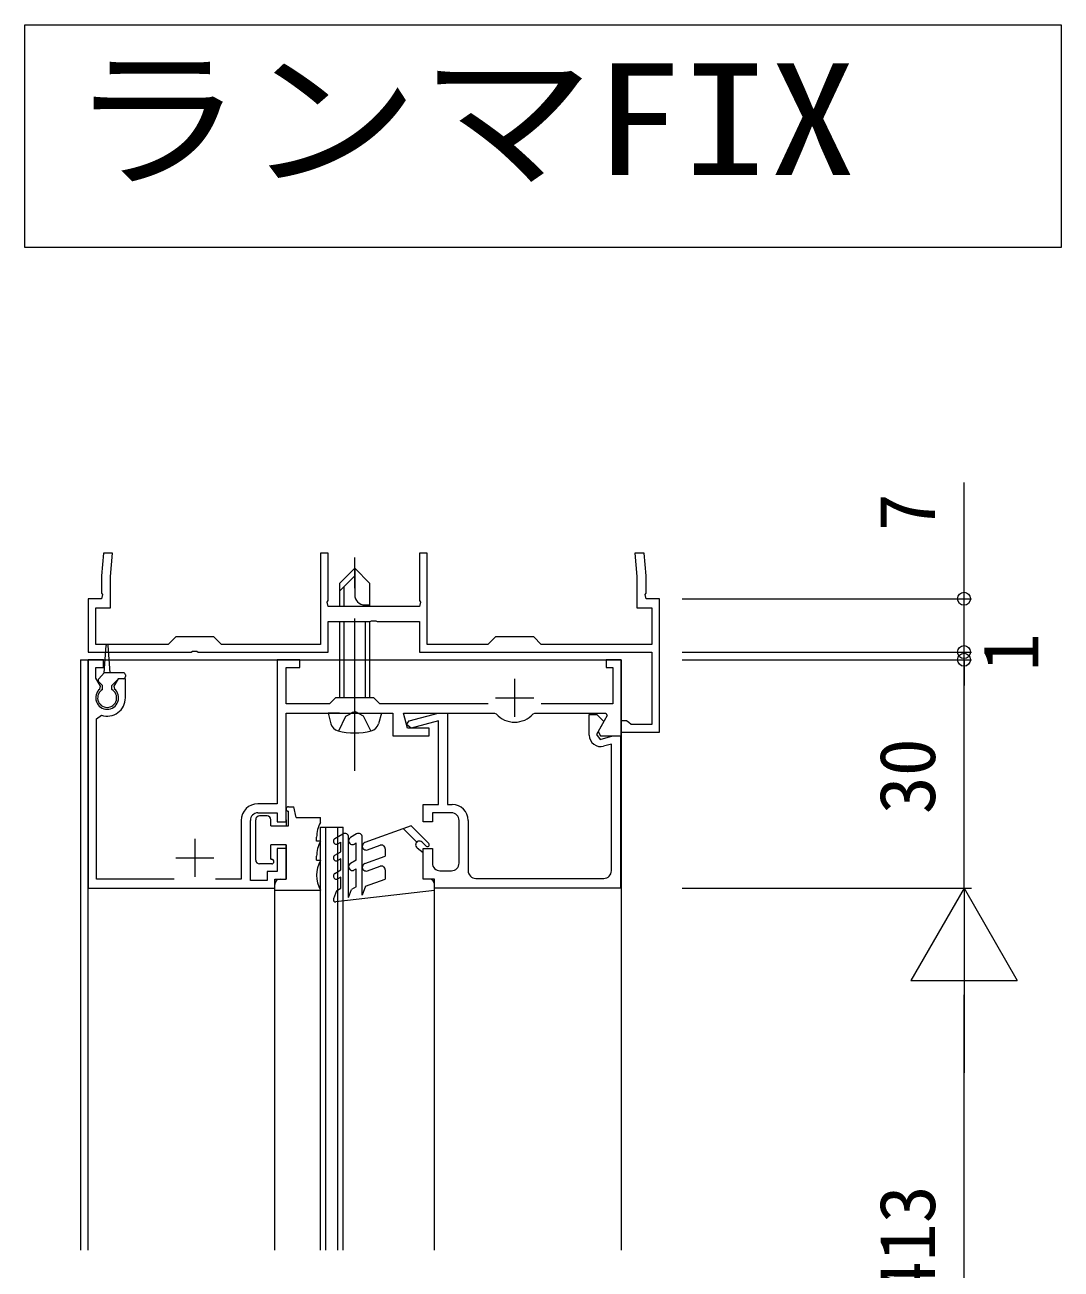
# Model space of a CAD drawing. Units: millimetres, scale not verified. Extents: x -1682 to -296, y -1188 to 1056.
# Drawn here: x -870.8 to -734.8, y -257 to -93.7 of the extents above; entities that cross this region are included whole.
import ezdxf
from ezdxf.enums import TextEntityAlignment as Align

# ---------------------------------------------------------------- set-up
doc = ezdxf.new("R2010")
doc.units = ezdxf.units.MM
doc.header["$LTSCALE"] = 4
doc.linetypes.add('CHAIN1', pattern=[8, 5, -1, 1, -1])
doc.linetypes.add('DASHED3', pattern=[4, 3, -1])
for name, color, linetype, lineweight in [('0-1_USER1', 3, 'Continuous', 9), ('0-3_YKK_11', 7, 'Continuous', 9), ('0-4_YKK_12', 2, 'Continuous', 9), ('0-5_YKK_13', 4, 'Continuous', 9), ('0-6_YKK_D', 6, 'Continuous', 9)]:
    doc.layers.add(name, color=color, linetype=linetype, lineweight=lineweight)
doc.styles.add('ＭＳ ゴシック', font='')
doc.styles.get('ＭＳ ゴシック').set_extended_font_data('MS Gothic')

msp = doc.modelspace()

# ---------------------------------------------------------------- linework, layer by layer
at = {"layer": '0-1_USER1'}
for p, q in [((-870.839, -93.698), (-734.787, -93.698)), ((-870.839, -122.93), (-870.839, -93.698)), ((-734.787, -93.698), (-734.787, -122.93)), ((-734.787, -122.93), (-870.839, -122.93))]:
    msp.add_line(p, q, dxfattribs=at)
at = {"layer": '0-3_YKK_11'}
for p, q in [((-860.525, -163.042), (-860.787, -166.042)), ((-859.32, -163.042), (-860.525, -163.042)), ((-859.587, -166.095), (-859.32, -163.042)), ((-832.037, -163.042), (-832.037, -175.042)), ((-831.037, -163.042), (-832.037, -163.042)), ((-831.037, -169.284), (-831.037, -163.042)), ((-819.037, -163.042), (-819.037, -169.284)), ((-818.037, -163.042), (-819.037, -163.042)), ((-818.037, -175.042), (-818.037, -163.042)), ((-790.754, -163.042), (-790.487, -166.095)), ((-789.55, -163.042), (-790.754, -163.042)), ((-789.287, -166.042), (-789.55, -163.042)), ((-860.787, -166.042), (-860.787, -168.284)), ((-859.587, -170.242), (-859.587, -166.095)), ((-790.487, -166.095), (-790.487, -170.242)), ((-789.287, -168.284), (-789.287, -166.042)), ((-862.537, -169.042), (-862.537, -176.042)), ((-860.787, -169.042), (-862.537, -169.042)), ((-860.787, -168.284), (-860.667, -168.467)), ((-860.667, -168.467), (-860.787, -169.042)), ((-831.157, -169.467), (-831.037, -169.284)), ((-831.037, -170.042), (-831.157, -169.467)), ((-819.037, -169.284), (-818.917, -169.467)), ((-818.917, -169.467), (-819.037, -170.042)), ((-789.407, -168.467), (-789.287, -168.284)), ((-789.287, -169.042), (-789.407, -168.467)), ((-787.537, -169.042), (-789.287, -169.042)), ((-787.537, -186.542), (-787.537, -169.042)), ((-861.537, -170.242), (-859.587, -170.242)), ((-861.537, -175.042), (-861.537, -170.242)), ((-819.037, -170.042), (-831.037, -170.042)), ((-790.487, -170.242), (-788.537, -170.242)), ((-788.537, -170.242), (-788.537, -175.042)), ((-831.037, -172.042), (-825.495, -172.042)), ((-831.037, -176.042), (-831.037, -172.042)), ((-825.495, -172.042), (-825.312, -171.922)), ((-825.312, -171.922), (-824.762, -171.922)), ((-824.762, -171.922), (-824.579, -172.042)), ((-824.579, -172.042), (-819.037, -172.042)), ((-819.037, -172.042), (-819.037, -176.042)), ((-851.037, -174.042), (-852.037, -175.042)), ((-846.037, -174.042), (-851.037, -174.042)), ((-845.037, -175.042), (-846.037, -174.042)), ((-809.037, -174.042), (-810.037, -175.042)), ((-804.037, -174.042), (-809.037, -174.042)), ((-803.037, -175.042), (-804.037, -174.042)), ((-862.537, -176.042), (-848.996, -176.042)), ((-852.037, -175.042), (-861.537, -175.042)), ((-848.996, -176.042), (-848.812, -175.922)), ((-848.812, -175.922), (-848.262, -175.922)), ((-848.262, -175.922), (-848.079, -176.042)), ((-848.079, -176.042), (-831.037, -176.042)), ((-832.037, -175.042), (-845.037, -175.042)), ((-819.037, -176.042), (-788.537, -176.042)), ((-810.037, -175.042), (-818.037, -175.042)), ((-788.537, -175.042), (-803.037, -175.042)), ((-788.537, -176.042), (-788.537, -185.542)), ((-862.537, -177.042), (-862.537, -207.042)), ((-860.537, -177.042), (-862.537, -177.042)), ((-861.537, -178.042), (-860.537, -178.042)), ((-861.537, -179.444), (-861.537, -178.042)), ((-860.537, -178.042), (-860.537, -177.042)), ((-837.737, -177.042), (-837.737, -195.942)), ((-834.737, -177.042), (-837.737, -177.042)), ((-836.537, -178.042), (-834.737, -178.042)), ((-836.537, -182.842), (-836.537, -178.042)), ((-834.737, -178.042), (-834.737, -177.042)), ((-794.537, -177.042), (-794.537, -178.042)), ((-792.537, -177.042), (-794.537, -177.042)), ((-794.537, -178.042), (-793.637, -178.042)), ((-793.637, -178.042), (-793.637, -182.842)), ((-792.537, -187.042), (-792.537, -177.042)), ((-860.925, -180.505), (-861.537, -179.444)), ((-858.594, -179.542), (-859.15, -180.505)), ((-857.637, -179.542), (-858.594, -179.542)), ((-857.637, -182.042), (-857.637, -179.542)), ((-806.537, -179.542), (-806.537, -184.542)), ((-860.993, -180.886), (-860.925, -180.505)), ((-859.15, -180.505), (-859.081, -180.886)), ((-830.837, -182.842), (-836.537, -182.842)), ((-830.037, -182.042), (-830.837, -182.842)), ((-825.037, -182.042), (-830.037, -182.042)), ((-824.237, -182.842), (-825.037, -182.042)), ((-810.001, -182.842), (-824.237, -182.842)), ((-809.037, -182.042), (-804.037, -182.042)), ((-793.637, -182.842), (-803.073, -182.842)), ((-861.437, -184.799), (-860.782, -184.324)), ((-836.537, -184.042), (-827.996, -184.042)), ((-836.537, -198.342), (-836.537, -184.042)), ((-827.996, -184.042), (-827.812, -183.922)), ((-827.812, -183.922), (-827.262, -183.922)), ((-827.262, -183.922), (-827.079, -184.042)), ((-827.079, -184.042), (-822.537, -184.042)), ((-822.537, -184.042), (-822.537, -187.042)), ((-821.137, -184.042), (-809.176, -184.042)), ((-820.601, -186.042), (-821.137, -184.042)), ((-820.366, -185.059), (-816.572, -184.042)), ((-816.572, -184.042), (-815.337, -184.042)), ((-815.337, -184.042), (-815.337, -196.042)), ((-809.176, -184.042), (-808.949, -184.145)), ((-804.125, -184.145), (-803.899, -184.042)), ((-803.899, -184.042), (-794.564, -184.042)), ((-796.737, -184.242), (-795.737, -184.242)), ((-796.737, -186.953), (-796.737, -184.242)), ((-795.737, -184.242), (-794.818, -185.162)), ((-794.368, -184.382), (-795.576, -186.475)), ((-794.564, -184.042), (-794.368, -184.382)), ((-861.437, -205.842), (-861.437, -184.799)), ((-820.737, -185.542), (-820.366, -185.059)), ((-820.108, -186.025), (-820.737, -185.542)), ((-817.737, -186.042), (-820.601, -186.042)), ((-816.537, -185.069), (-820.108, -186.025)), ((-817.737, -187.042), (-817.737, -186.042)), ((-816.537, -196.042), (-816.537, -185.069)), ((-794.818, -185.162), (-795.803, -186.867)), ((-792.537, -185.042), (-792.537, -186.542)), ((-791.837, -185.042), (-792.537, -185.042)), ((-791.542, -185.292), (-791.837, -185.042)), ((-791.246, -185.542), (-791.542, -185.292)), ((-788.537, -185.542), (-791.246, -185.542)), ((-822.537, -187.042), (-817.737, -187.042)), ((-795.803, -186.867), (-795.322, -187.494)), ((-795.576, -186.475), (-795.249, -187.042)), ((-795.322, -187.494), (-793.638, -187.042)), ((-795.249, -187.042), (-792.537, -187.042)), ((-793.638, -187.042), (-792.637, -187.042)), ((-792.637, -187.042), (-792.637, -207.042)), ((-792.537, -186.542), (-787.537, -186.542)), ((-793.837, -188.133), (-794.849, -188.402)), ((-793.837, -204.742), (-793.837, -188.133)), ((-837.737, -195.942), (-840.237, -195.942)), ((-840.237, -197.142), (-837.737, -197.142)), ((-837.737, -197.142), (-837.737, -198.342)), ((-818.537, -196.042), (-816.537, -196.042)), ((-818.537, -198.342), (-818.537, -196.042)), ((-817.337, -197.142), (-817.337, -198.342)), ((-814.837, -197.142), (-817.337, -197.142)), ((-815.337, -196.042), (-814.737, -196.042)), ((-842.437, -198.142), (-842.437, -205.842)), ((-841.237, -206.042), (-841.237, -198.142)), ((-837.737, -198.342), (-836.537, -198.342)), ((-817.337, -198.342), (-818.537, -198.342)), ((-813.837, -203.742), (-813.837, -198.142)), ((-812.637, -198.142), (-812.637, -204.742)), ((-848.537, -200.542), (-848.537, -205.542)), ((-837.737, -201.842), (-837.737, -204.842)), ((-836.537, -201.842), (-837.737, -201.842)), ((-836.537, -205.842), (-836.537, -201.842)), ((-818.537, -201.842), (-817.337, -201.842)), ((-818.537, -205.842), (-818.537, -201.842)), ((-817.337, -201.842), (-817.337, -203.742)), ((-851.037, -203.042), (-846.037, -203.042)), ((-839.037, -204.842), (-839.037, -206.042)), ((-837.737, -204.842), (-839.037, -204.842)), ((-816.337, -204.742), (-814.837, -204.742)), ((-811.637, -205.742), (-794.837, -205.742)), ((-862.537, -207.042), (-838.037, -207.042)), ((-851.26, -205.842), (-861.437, -205.842)), ((-842.437, -205.842), (-845.815, -205.842)), ((-839.037, -206.042), (-841.237, -206.042)), ((-838.037, -205.842), (-836.537, -205.842)), ((-838.037, -207.042), (-838.037, -205.842)), ((-817.037, -205.842), (-818.537, -205.842)), ((-817.037, -207.042), (-817.037, -205.842)), ((-792.637, -207.042), (-817.037, -207.042))]:
    msp.add_line(p, q, dxfattribs=at)
for centre, radius, start, end in [((-860.037, -182.042), 1.5, 129.59406, 50.40593), ((-860.037, -182.042), 2.4, 251.91997, 359.99998), ((-806.537, -182.042), 3.2, 221.08232, 318.91766), ((-795.237, -186.953), 1.5, 179.99947, 284.99002), ((-840.237, -198.142), 2.2, 90, 179.99998), ((-840.237, -198.142), 1, 90, 179.99998), ((-814.837, -198.142), 1, 0, 89.99998), ((-814.737, -198.142), 2.1, 0, 89.99998), ((-816.337, -203.742), 1, 180, 269.99998), ((-814.837, -203.742), 1, 270, 359.99998), ((-811.637, -204.742), 1, 180, 269.99998), ((-794.837, -204.742), 1, 270, 359.99998)]:
    msp.add_arc(centre, radius, start, end, dxfattribs=at)
at = {"layer": '0-4_YKK_12'}
for p, q in [((-863.537, -177.042), (-863.537, -254.542)), ((-863.537, -177.042), (-792.537, -177.042)), ((-862.537, -254.542), (-862.537, -177.042)), ((-792.537, -177.042), (-792.537, -254.542)), ((-836.537, -198.042), (-836.537, -198.842)), ((-832.037, -254.542), (-832.037, -199.042)), ((-832.037, -199.042), (-829.037, -199.042)), ((-831.337, -254.542), (-831.337, -199.042)), ((-829.737, -254.542), (-829.737, -199.042)), ((-829.037, -254.542), (-829.037, -199.042)), ((-836.537, -201.342), (-836.537, -205.842))]:
    msp.add_line(p, q, dxfattribs=at)
at = {"layer": '0-5_YKK_13', "linetype": 'CHAIN1'}
msp.add_line((-827.537, -191.642), (-827.537, -160.042), dxfattribs=at)
at = {"layer": '0-5_YKK_13'}
for p, q in [((-829.537, -167.042), (-827.537, -165.042)), ((-829.537, -168.042), (-827.537, -166.042)), ((-827.537, -165.042), (-827.537, -168.509)), ((-825.537, -167.042), (-827.537, -165.042)), ((-829.537, -167.042), (-829.537, -170.042)), ((-828.937, -170.042), (-828.937, -167.442)), ((-825.537, -170.042), (-825.537, -167.042)), ((-826.204, -169.842), (-825.537, -169.842)), ((-826.137, -170.042), (-826.137, -169.842)), ((-829.537, -172.042), (-829.537, -182.042)), ((-828.937, -182.042), (-828.937, -172.042)), ((-826.137, -182.042), (-826.137, -172.042)), ((-825.537, -182.042), (-825.537, -172.042)), ((-860.437, -178.742), (-860.187, -175.182)), ((-859.637, -178.742), (-859.888, -175.182)), ((-861.147, -179.531), (-860.437, -178.742)), ((-857.937, -178.742), (-860.437, -178.742)), ((-859.437, -180.442), (-858.537, -179.542)), ((-857.937, -179.542), (-858.537, -179.542)), ((-857.637, -179.042), (-857.637, -179.242)), ((-860.637, -180.442), (-861.136, -179.944)), ((-860.637, -180.946), (-860.637, -180.442)), ((-859.437, -180.946), (-859.437, -180.442)), ((-831.037, -184.042), (-830.66, -185.449)), ((-829.537, -184.042), (-831.037, -184.042)), ((-829.537, -184.042), (-825.537, -184.042)), ((-829.537, -184.042), (-825.537, -184.042)), ((-825.537, -184.042), (-824.037, -184.042)), ((-824.037, -184.042), (-824.414, -185.449)), ((-839.037, -197.542), (-840.037, -197.542)), ((-836.237, -196.342), (-835.537, -196.342)), ((-836.237, -198.842), (-836.237, -196.942)), ((-835.237, -197.742), (-835.537, -196.342)), ((-840.537, -203.342), (-840.537, -198.042)), ((-838.537, -198.842), (-838.537, -198.042)), ((-838.537, -198.842), (-836.237, -198.842)), ((-835.237, -197.742), (-832.037, -197.742)), ((-832.037, -198.406), (-832.037, -197.742)), ((-820.123, -198.842), (-826.208, -201.057)), ((-821.16, -199.219), (-819.391, -200.989)), ((-817.811, -201.155), (-820.123, -198.842)), ((-832.537, -200.842), (-832.537, -200.342)), ((-832.037, -200.842), (-832.537, -200.842)), ((-832.037, -200.906), (-832.037, -200.842)), ((-830.137, -200.515), (-829.087, -199.909)), ((-828.337, -208.245), (-828.337, -200.342)), ((-827.287, -199.909), (-828.087, -200.371)), ((-826.537, -207.936), (-826.537, -200.342)), ((-838.537, -203.242), (-838.537, -201.342)), ((-836.537, -201.342), (-838.537, -201.342)), ((-836.537, -205.842), (-836.537, -201.342)), ((-830.137, -202.704), (-829.337, -202.242)), ((-829.737, -201.208), (-829.337, -200.977)), ((-829.337, -202.242), (-829.337, -200.977)), ((-827.587, -201.237), (-827.337, -201.093)), ((-827.337, -203.342), (-827.337, -201.093)), ((-825.866, -201.997), (-824.208, -201.393)), ((-823.537, -201.863), (-823.537, -202.842)), ((-819.337, -201.742), (-818.537, -202.342)), ((-818.684, -200.989), (-818.164, -201.508)), ((-818.537, -205.842), (-818.537, -202.342)), ((-838.437, -203.842), (-840.037, -203.842)), ((-838.537, -203.242), (-838.437, -203.242)), ((-832.537, -203.342), (-832.537, -202.842)), ((-832.537, -203.342), (-832.037, -203.342)), ((-832.037, -203.406), (-832.037, -203.342)), ((-829.337, -203.166), (-829.737, -203.397)), ((-829.337, -204.642), (-829.337, -203.166)), ((-827.337, -203.342), (-828.087, -203.775)), ((-826.208, -203.814), (-823.537, -202.842)), ((-825.866, -204.754), (-824.208, -204.151)), ((-830.137, -205.104), (-829.337, -204.642)), ((-829.337, -205.566), (-829.737, -205.797)), ((-829.337, -207.042), (-829.337, -205.566)), ((-827.587, -204.641), (-827.337, -204.497)), ((-827.337, -206.842), (-827.337, -204.497)), ((-823.537, -204.62), (-823.537, -205.842)), ((-838.037, -254.542), (-838.037, -206.142)), ((-838.037, -207.342), (-838.037, -206.542)), ((-832.037, -207.342), (-838.037, -207.342)), ((-837.337, -205.842), (-836.537, -205.842)), ((-832.037, -207.342), (-832.037, -207.279)), ((-829.936, -207.388), (-830.319, -208.439)), ((-817.037, -207.342), (-830.003, -208.84)), ((-829.936, -207.388), (-829.337, -207.042)), ((-828.337, -208.245), (-827.957, -207.2)), ((-827.337, -206.842), (-827.957, -207.2)), ((-826.117, -206.781), (-826.537, -207.936)), ((-826.117, -206.781), (-823.537, -205.842)), ((-817.737, -205.842), (-818.537, -205.842)), ((-817.037, -254.542), (-817.037, -206.142)), ((-817.037, -207.342), (-817.037, -206.542))]:
    msp.add_line(p, q, dxfattribs=at)
at = {"layer": '0-5_YKK_13', "linetype": 'DASHED3'}
for p, q in [((-829.637, -186.394), (-828.687, -184.446)), ((-828.687, -184.446), (-827.537, -183.835)), ((-826.387, -184.446), (-827.537, -183.835)), ((-825.437, -186.394), (-826.387, -184.446))]:
    msp.add_line(p, q, dxfattribs=at)
at = {"layer": '0-5_YKK_13'}
for centre, radius, start, end in [((-826.204, -168.509), 1.333, 180, 270), ((-860.037, -175.192), 0.15, 4.02199, 175.97803), ((-860.924, -179.731), 0.3, 138.01099, 225.00089), ((-857.937, -179.042), 0.3, 0, 90), ((-857.937, -179.242), 0.3, 270, 0), ((-860.037, -182.042), 1.25, 118.6862, 61.31596), ((-829.405, -185.113), 1.3, 195, 255.96469), ((-825.67, -185.113), 1.3, 284.03529, 345), ((-827.537, -177.642), 9, 255.96469, 284.03529), ((-840.037, -198.042), 0.5, 90, 180), ((-839.037, -198.042), 0.5, 0, 90), ((-836.237, -196.642), 0.3, 90, 270), ((-828.537, -200.342), 4, 151.04497, 180), ((-828.537, -202.842), 4, 151.04497, 180), ((-829.937, -200.862), 0.4, 119.99998, 300), ((-828.837, -200.342), 0.5, 0, 119.99998), ((-827.837, -200.804), 0.5, 119.99998, 300), ((-827.037, -200.342), 0.5, 0, 119.99998), ((-819.037, -201.342), 0.5, 45, 233.1301), ((-826.037, -201.527), 0.5, 110, 290), ((-824.037, -201.863), 0.5, 0, 110), ((-817.987, -201.331), 0.25, 225, 45), ((-840.037, -203.342), 0.5, 180, 270), ((-838.437, -203.542), 0.3, 270, 90), ((-828.537, -205.342), 4, 151.04497, 208.95502), ((-829.937, -203.05), 0.4, 119.99998, 300), ((-827.837, -204.208), 0.5, 119.99998, 300), ((-826.037, -204.284), 0.5, 110, 290), ((-824.037, -204.62), 0.5, 0, 110), ((-829.937, -205.451), 0.4, 119.99998, 300), ((-837.337, -206.542), 0.7, 90, 180), ((-817.737, -206.542), 0.7, 0, 90), ((-830.037, -208.542), 0.3, 160, 276.59062)]:
    msp.add_arc(centre, radius, start, end, dxfattribs=at)
at = {"layer": '0-6_YKK_D'}
for p, q in [((-747.537, -169.042), (-747.537, -153.781)), ((-784.537, -169.042), (-746.537, -169.042)), ((-747.537, -176.042), (-747.537, -169.042)), ((-784.537, -176.042), (-746.537, -176.042)), ((-784.537, -176.042), (-746.537, -176.042)), ((-784.537, -177.042), (-746.537, -177.042)), ((-784.537, -177.042), (-746.537, -177.042)), ((-747.537, -177.042), (-747.537, -180.442)), ((-747.537, -207.042), (-747.537, -177.042)), ((-784.537, -207.042), (-746.537, -207.042)), ((-784.537, -207.042), (-746.537, -207.042)), ((-747.537, -207.042), (-754.537, -219.167)), ((-747.537, -207.042), (-747.537, -231.291)), ((-747.537, -207.042), (-740.537, -219.167)), ((-754.537, -219.167), (-740.537, -219.167)), ((-747.537, -293.042), (-747.537, -221.042))]:
    msp.add_line(p, q, dxfattribs=at)
msp.add_lwpolyline([(-747.537, -177.042), (-747.537, -176.042), (-747.537, -172.642)], dxfattribs=at)
for centre in [(-747.537, -169.042), (-747.537, -176.042), (-747.537, -176.042), (-747.537, -177.042), (-747.537, -177.042)]:
    msp.add_circle(centre, 0.85, dxfattribs=at)

# ---------------------------------------------------------------- texts
at = {"layer": '0-1_USER1', "style": 'ＭＳ ゴシック', "width": 1.15}
msp.add_text('ランマFIX', height=14.66, dxfattribs=at).set_placement((-865.038, -117.814), align=Align.BOTTOM_LEFT)
at = {"layer": '0-6_YKK_D', "color": 4, "style": 'ＭＳ ゴシック'}
for s, p in [('7', (-749.137, -160.181)), ('1', (-735.569, -178.57)), ('30', (-749.137, -197.322)), ('H=413', (-749.137, -270.962))]:
    msp.add_text(s, height=7.331, rotation=90, dxfattribs=at).set_placement(p, align=Align.BOTTOM_LEFT)

doc.saveas('drawing.dxf')
